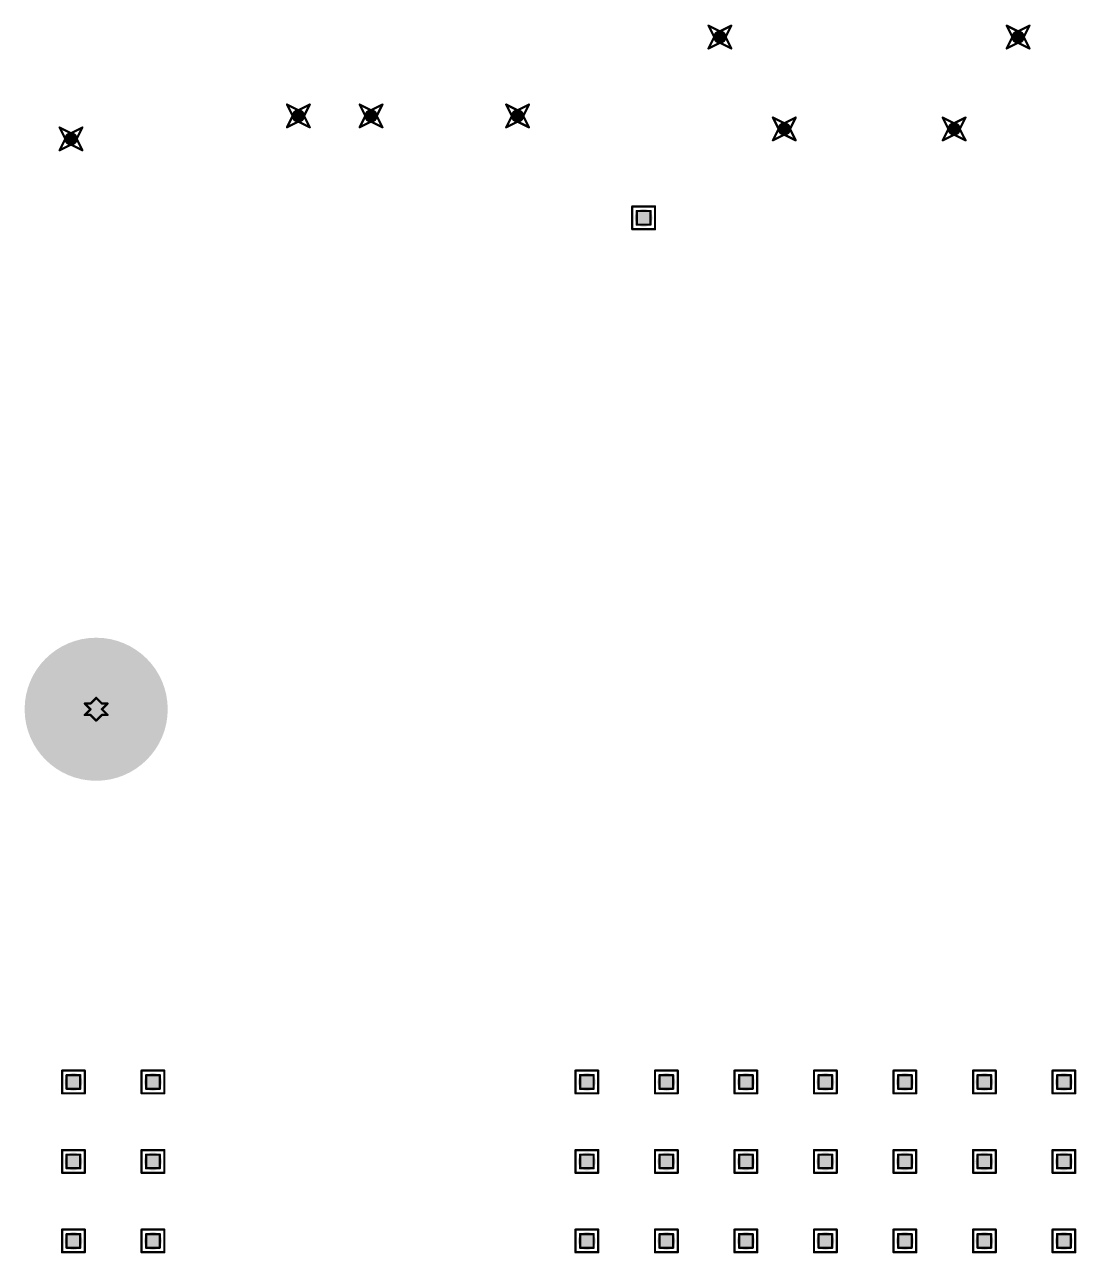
# Model space of a CAD drawing. Header units: millimetres. Extents: x -25 to 478, y -31 to 252.
# Drawn here: x 172.11 to 195.63, y 103.09 to 130.58 of the extents above; entities that cross this region are included whole.
import ezdxf

# ---------------------------------------------------------------- set-up
doc = ezdxf.new("R2010")
doc.units = ezdxf.units.MM
doc.layers.add('DrillDrawing', color=1, linetype='Continuous')
doc.layers.add('ViaHoleLayer', color=16, linetype='Continuous')

msp = doc.modelspace()

# ---------------------------------------------------------------- hatches: boundary and pattern name
at = {"layer": 'ViaHoleLayer'}
h = msp.add_hatch(color=16, dxfattribs=at)
edge = h.paths.add_edge_path()
edge.add_arc((187.659, 130.301), 0.15, 0, 360)
h = msp.add_hatch(color=16, dxfattribs=at)
edge = h.paths.add_edge_path()
edge.add_arc((194.326, 130.301), 0.15, 0, 360)
h = msp.add_hatch(color=16, dxfattribs=at)
edge = h.paths.add_edge_path()
edge.add_arc((178.232, 128.536), 0.15, 0, 360)
h = msp.add_hatch(color=16, dxfattribs=at)
edge = h.paths.add_edge_path()
edge.add_arc((179.857, 128.536), 0.15, 0, 360)
h = msp.add_hatch(color=16, dxfattribs=at)
edge = h.paths.add_edge_path()
edge.add_arc((183.134, 128.536), 0.15, 0, 360)
h = msp.add_hatch(color=16, dxfattribs=at)
edge = h.paths.add_edge_path()
edge.add_arc((189.099, 128.245), 0.15, 0, 360)
h = msp.add_hatch(color=16, dxfattribs=at)
edge = h.paths.add_edge_path()
edge.add_arc((192.896, 128.245), 0.15, 0, 360)
h = msp.add_hatch(color=16, dxfattribs=at)
edge = h.paths.add_edge_path()
edge.add_arc((173.148, 128.023), 0.15, 0, 360)
h = msp.add_hatch(color=16, dxfattribs=at)
edge = h.paths.add_edge_path()
edge.add_arc((185.953, 126.257), 0.2, 0, 360)
h = msp.add_hatch(color=16, dxfattribs=at)
edge = h.paths.add_edge_path()
edge.add_arc((173.711, 115.265), 1.6, 0, 360)
h = msp.add_hatch(color=16, dxfattribs=at)
edge = h.paths.add_edge_path()
edge.add_arc((173.203, 106.928), 0.2, 0, 360)
h = msp.add_hatch(color=16, dxfattribs=at)
edge = h.paths.add_edge_path()
edge.add_arc((174.981, 106.928), 0.2, 0, 360)
h = msp.add_hatch(color=16, dxfattribs=at)
edge = h.paths.add_edge_path()
edge.add_arc((184.683, 106.928), 0.2, 0, 360)
h = msp.add_hatch(color=16, dxfattribs=at)
edge = h.paths.add_edge_path()
edge.add_arc((186.461, 106.928), 0.2, 0, 360)
h = msp.add_hatch(color=16, dxfattribs=at)
edge = h.paths.add_edge_path()
edge.add_arc((188.239, 106.928), 0.2, 0, 360)
h = msp.add_hatch(color=16, dxfattribs=at)
edge = h.paths.add_edge_path()
edge.add_arc((190.017, 106.928), 0.2, 0, 360)
h = msp.add_hatch(color=16, dxfattribs=at)
edge = h.paths.add_edge_path()
edge.add_arc((191.795, 106.928), 0.2, 0, 360)
h = msp.add_hatch(color=16, dxfattribs=at)
edge = h.paths.add_edge_path()
edge.add_arc((193.573, 106.928), 0.2, 0, 360)
h = msp.add_hatch(color=16, dxfattribs=at)
edge = h.paths.add_edge_path()
edge.add_arc((195.351, 106.928), 0.2, 0, 360)
h = msp.add_hatch(color=16, dxfattribs=at)
edge = h.paths.add_edge_path()
edge.add_arc((173.203, 105.15), 0.2, 0, 360)
h = msp.add_hatch(color=16, dxfattribs=at)
edge = h.paths.add_edge_path()
edge.add_arc((174.981, 105.15), 0.2, 0, 360)
h = msp.add_hatch(color=16, dxfattribs=at)
edge = h.paths.add_edge_path()
edge.add_arc((184.683, 105.15), 0.2, 0, 360)
h = msp.add_hatch(color=16, dxfattribs=at)
edge = h.paths.add_edge_path()
edge.add_arc((186.461, 105.15), 0.2, 0, 360)
h = msp.add_hatch(color=16, dxfattribs=at)
edge = h.paths.add_edge_path()
edge.add_arc((188.239, 105.15), 0.2, 0, 360)
h = msp.add_hatch(color=16, dxfattribs=at)
edge = h.paths.add_edge_path()
edge.add_arc((190.017, 105.15), 0.2, 0, 360)
h = msp.add_hatch(color=16, dxfattribs=at)
edge = h.paths.add_edge_path()
edge.add_arc((191.795, 105.15), 0.2, 0, 360)
h = msp.add_hatch(color=16, dxfattribs=at)
edge = h.paths.add_edge_path()
edge.add_arc((193.573, 105.15), 0.2, 0, 360)
h = msp.add_hatch(color=16, dxfattribs=at)
edge = h.paths.add_edge_path()
edge.add_arc((195.351, 105.15), 0.2, 0, 360)
h = msp.add_hatch(color=16, dxfattribs=at)
edge = h.paths.add_edge_path()
edge.add_arc((173.203, 103.372), 0.2, 0, 360)
h = msp.add_hatch(color=16, dxfattribs=at)
edge = h.paths.add_edge_path()
edge.add_arc((174.981, 103.372), 0.2, 0, 360)
h = msp.add_hatch(color=16, dxfattribs=at)
edge = h.paths.add_edge_path()
edge.add_arc((184.683, 103.372), 0.2, 0, 360)
h = msp.add_hatch(color=16, dxfattribs=at)
edge = h.paths.add_edge_path()
edge.add_arc((186.461, 103.372), 0.2, 0, 360)
h = msp.add_hatch(color=16, dxfattribs=at)
edge = h.paths.add_edge_path()
edge.add_arc((188.239, 103.372), 0.2, 0, 360)
h = msp.add_hatch(color=16, dxfattribs=at)
edge = h.paths.add_edge_path()
edge.add_arc((190.017, 103.372), 0.2, 0, 360)
h = msp.add_hatch(color=16, dxfattribs=at)
edge = h.paths.add_edge_path()
edge.add_arc((191.795, 103.372), 0.2, 0, 360)
h = msp.add_hatch(color=16, dxfattribs=at)
edge = h.paths.add_edge_path()
edge.add_arc((193.573, 103.372), 0.2, 0, 360)
h = msp.add_hatch(color=16, dxfattribs=at)
edge = h.paths.add_edge_path()
edge.add_arc((195.351, 103.372), 0.2, 0, 360)

# ---------------------------------------------------------------- linework, layer by layer
at = {"layer": 'DrillDrawing', "const_width": 0.0508}
for points in [[(187.405, 130.555), (187.659, 130.428)], [(187.405, 130.555), (187.532, 130.301)], [(187.659, 130.428), (187.913, 130.555)], [(187.786, 130.301), (187.913, 130.555)], [(194.072, 130.555), (194.326, 130.428)], [(194.072, 130.555), (194.199, 130.301)], [(194.326, 130.428), (194.58, 130.555)], [(194.453, 130.301), (194.58, 130.555)], [(187.405, 130.047), (187.532, 130.301)], [(187.786, 130.301), (187.913, 130.047)], [(194.072, 130.047), (194.199, 130.301)], [(194.453, 130.301), (194.58, 130.047)], [(187.405, 130.047), (187.659, 130.174)], [(187.659, 130.174), (187.913, 130.047)], [(194.072, 130.047), (194.326, 130.174)], [(194.326, 130.174), (194.58, 130.047)], [(177.978, 128.79), (178.232, 128.663)], [(177.978, 128.79), (178.105, 128.536)], [(178.232, 128.663), (178.486, 128.79)], [(178.359, 128.536), (178.486, 128.79)], [(179.603, 128.79), (179.857, 128.663)], [(179.603, 128.79), (179.73, 128.536)], [(179.857, 128.663), (180.111, 128.79)], [(179.984, 128.536), (180.111, 128.79)], [(182.88, 128.79), (183.134, 128.663)], [(182.88, 128.79), (183.007, 128.536)], [(183.134, 128.663), (183.388, 128.79)], [(183.261, 128.536), (183.388, 128.79)], [(177.978, 128.282), (178.105, 128.536)], [(177.978, 128.282), (178.232, 128.409)], [(178.232, 128.409), (178.486, 128.282)], [(178.359, 128.536), (178.486, 128.282)], [(179.603, 128.282), (179.73, 128.536)], [(179.603, 128.282), (179.857, 128.409)], [(179.857, 128.409), (180.111, 128.282)], [(179.984, 128.536), (180.111, 128.282)], [(182.88, 128.282), (183.007, 128.536)], [(182.88, 128.282), (183.134, 128.409)], [(183.134, 128.409), (183.388, 128.282)], [(183.261, 128.536), (183.388, 128.282)], [(188.845, 128.499), (189.099, 128.372)], [(188.845, 128.499), (188.972, 128.245)], [(189.099, 128.372), (189.353, 128.499)], [(189.226, 128.245), (189.353, 128.499)], [(192.642, 128.499), (192.896, 128.372)], [(192.642, 128.499), (192.769, 128.245)], [(192.896, 128.372), (193.15, 128.499)], [(193.023, 128.245), (193.15, 128.499)], [(172.894, 128.277), (173.148, 128.15)], [(172.894, 128.277), (173.021, 128.023)], [(173.148, 128.15), (173.402, 128.277)], [(173.275, 128.023), (173.402, 128.277)], [(188.845, 127.991), (188.972, 128.245)], [(188.845, 127.991), (189.099, 128.118)], [(189.099, 128.118), (189.353, 127.991)], [(189.226, 128.245), (189.353, 127.991)], [(192.642, 127.991), (192.769, 128.245)], [(192.642, 127.991), (192.896, 128.118)], [(192.896, 128.118), (193.15, 127.991)], [(193.023, 128.245), (193.15, 127.991)], [(172.894, 127.769), (173.021, 128.023)], [(172.894, 127.769), (173.148, 127.896)], [(173.148, 127.896), (173.402, 127.769)], [(173.275, 128.023), (173.402, 127.769)], [(185.699, 126.511), (186.207, 126.511)], [(185.699, 126.003), (185.699, 126.511)], [(186.207, 126.003), (186.207, 126.511)], [(185.801, 126.41), (186.106, 126.41)], [(185.801, 126.105), (185.801, 126.41)], [(186.106, 126.105), (186.106, 126.41)], [(185.699, 126.003), (186.207, 126.003)], [(185.801, 126.105), (186.106, 126.105)], [(173.584, 115.392), (173.711, 115.519)], [(173.711, 115.519), (173.838, 115.392)], [(173.457, 115.392), (173.584, 115.265)], [(173.457, 115.392), (173.584, 115.392)], [(173.457, 115.138), (173.584, 115.265)], [(173.838, 115.392), (173.965, 115.392)], [(173.838, 115.265), (173.965, 115.392)], [(173.838, 115.265), (173.965, 115.138)], [(173.457, 115.138), (173.584, 115.138)], [(173.584, 115.138), (173.711, 115.011)], [(173.711, 115.011), (173.838, 115.138)], [(173.838, 115.138), (173.965, 115.138)], [(172.949, 107.182), (173.457, 107.182)], [(172.949, 106.674), (172.949, 107.182)], [(173.457, 106.674), (173.457, 107.182)], [(174.727, 107.182), (175.235, 107.182)], [(174.727, 106.674), (174.727, 107.182)], [(175.235, 106.674), (175.235, 107.182)], [(184.429, 107.182), (184.937, 107.182)], [(184.429, 106.674), (184.429, 107.182)], [(184.937, 106.674), (184.937, 107.182)], [(186.207, 107.182), (186.715, 107.182)], [(186.207, 106.674), (186.207, 107.182)], [(186.715, 106.674), (186.715, 107.182)], [(187.985, 107.182), (188.493, 107.182)], [(187.985, 106.674), (187.985, 107.182)], [(188.493, 106.674), (188.493, 107.182)], [(189.763, 107.182), (190.271, 107.182)], [(189.763, 106.674), (189.763, 107.182)], [(190.271, 106.674), (190.271, 107.182)], [(191.541, 107.182), (192.049, 107.182)], [(191.541, 106.674), (191.541, 107.182)], [(192.049, 106.674), (192.049, 107.182)], [(193.319, 107.182), (193.827, 107.182)], [(193.319, 106.674), (193.319, 107.182)], [(193.827, 106.674), (193.827, 107.182)], [(195.097, 107.182), (195.605, 107.182)], [(195.097, 106.674), (195.097, 107.182)], [(195.605, 106.674), (195.605, 107.182)], [(173.05, 107.08), (173.355, 107.08)], [(173.05, 106.776), (173.05, 107.08)], [(173.355, 106.776), (173.355, 107.08)], [(174.828, 107.08), (175.133, 107.08)], [(174.828, 106.776), (174.828, 107.08)], [(175.133, 106.776), (175.133, 107.08)], [(184.531, 107.08), (184.836, 107.08)], [(184.531, 106.776), (184.531, 107.08)], [(184.836, 106.776), (184.836, 107.08)], [(186.309, 107.08), (186.614, 107.08)], [(186.309, 106.776), (186.309, 107.08)], [(186.614, 106.776), (186.614, 107.08)], [(188.087, 107.08), (188.392, 107.08)], [(188.087, 106.776), (188.087, 107.08)], [(188.392, 106.776), (188.392, 107.08)], [(189.865, 107.08), (190.17, 107.08)], [(189.865, 106.776), (189.865, 107.08)], [(190.17, 106.776), (190.17, 107.08)], [(191.643, 107.08), (191.948, 107.08)], [(191.643, 106.776), (191.643, 107.08)], [(191.948, 106.776), (191.948, 107.08)], [(193.421, 107.08), (193.726, 107.08)], [(193.421, 106.776), (193.421, 107.08)], [(193.726, 106.776), (193.726, 107.08)], [(195.199, 107.08), (195.504, 107.08)], [(195.199, 106.776), (195.199, 107.08)], [(195.504, 106.776), (195.504, 107.08)], [(172.949, 106.674), (173.457, 106.674)], [(173.05, 106.776), (173.355, 106.776)], [(174.727, 106.674), (175.235, 106.674)], [(174.828, 106.776), (175.133, 106.776)], [(184.429, 106.674), (184.937, 106.674)], [(184.531, 106.776), (184.836, 106.776)], [(186.207, 106.674), (186.715, 106.674)], [(186.309, 106.776), (186.614, 106.776)], [(187.985, 106.674), (188.493, 106.674)], [(188.087, 106.776), (188.392, 106.776)], [(189.763, 106.674), (190.271, 106.674)], [(189.865, 106.776), (190.17, 106.776)], [(191.541, 106.674), (192.049, 106.674)], [(191.643, 106.776), (191.948, 106.776)], [(193.319, 106.674), (193.827, 106.674)], [(193.421, 106.776), (193.726, 106.776)], [(195.097, 106.674), (195.605, 106.674)], [(195.199, 106.776), (195.504, 106.776)], [(172.949, 105.404), (173.457, 105.404)], [(172.949, 104.896), (172.949, 105.404)], [(173.05, 105.302), (173.355, 105.302)], [(173.05, 104.998), (173.05, 105.302)], [(173.355, 104.998), (173.355, 105.302)], [(173.457, 104.896), (173.457, 105.404)], [(174.727, 105.404), (175.235, 105.404)], [(174.727, 104.896), (174.727, 105.404)], [(174.828, 105.302), (175.133, 105.302)], [(174.828, 104.998), (174.828, 105.302)], [(175.133, 104.998), (175.133, 105.302)], [(175.235, 104.896), (175.235, 105.404)], [(184.429, 105.404), (184.937, 105.404)], [(184.429, 104.896), (184.429, 105.404)], [(184.531, 105.302), (184.836, 105.302)], [(184.531, 104.998), (184.531, 105.302)], [(184.836, 104.998), (184.836, 105.302)], [(184.937, 104.896), (184.937, 105.404)], [(186.207, 105.404), (186.715, 105.404)], [(186.207, 104.896), (186.207, 105.404)], [(186.309, 105.302), (186.614, 105.302)], [(186.309, 104.998), (186.309, 105.302)], [(186.614, 104.998), (186.614, 105.302)], [(186.715, 104.896), (186.715, 105.404)], [(187.985, 105.404), (188.493, 105.404)], [(187.985, 104.896), (187.985, 105.404)], [(188.087, 105.302), (188.392, 105.302)], [(188.087, 104.998), (188.087, 105.302)], [(188.392, 104.998), (188.392, 105.302)], [(188.493, 104.896), (188.493, 105.404)], [(189.763, 105.404), (190.271, 105.404)], [(189.763, 104.896), (189.763, 105.404)], [(189.865, 105.302), (190.17, 105.302)], [(189.865, 104.998), (189.865, 105.302)], [(190.17, 104.998), (190.17, 105.302)], [(190.271, 104.896), (190.271, 105.404)], [(191.541, 105.404), (192.049, 105.404)], [(191.541, 104.896), (191.541, 105.404)], [(191.643, 105.302), (191.948, 105.302)], [(191.643, 104.998), (191.643, 105.302)], [(191.948, 104.998), (191.948, 105.302)], [(192.049, 104.896), (192.049, 105.404)], [(193.319, 105.404), (193.827, 105.404)], [(193.319, 104.896), (193.319, 105.404)], [(193.421, 105.302), (193.726, 105.302)], [(193.421, 104.998), (193.421, 105.302)], [(193.726, 104.998), (193.726, 105.302)], [(193.827, 104.896), (193.827, 105.404)], [(195.097, 105.404), (195.605, 105.404)], [(195.097, 104.896), (195.097, 105.404)], [(195.199, 105.302), (195.504, 105.302)], [(195.199, 104.998), (195.199, 105.302)], [(195.504, 104.998), (195.504, 105.302)], [(195.605, 104.896), (195.605, 105.404)], [(173.05, 104.998), (173.355, 104.998)], [(174.828, 104.998), (175.133, 104.998)], [(184.531, 104.998), (184.836, 104.998)], [(186.309, 104.998), (186.614, 104.998)], [(188.087, 104.998), (188.392, 104.998)], [(189.865, 104.998), (190.17, 104.998)], [(191.643, 104.998), (191.948, 104.998)], [(193.421, 104.998), (193.726, 104.998)], [(195.199, 104.998), (195.504, 104.998)], [(172.949, 104.896), (173.457, 104.896)], [(174.727, 104.896), (175.235, 104.896)], [(184.429, 104.896), (184.937, 104.896)], [(186.207, 104.896), (186.715, 104.896)], [(187.985, 104.896), (188.493, 104.896)], [(189.763, 104.896), (190.271, 104.896)], [(191.541, 104.896), (192.049, 104.896)], [(193.319, 104.896), (193.827, 104.896)], [(195.097, 104.896), (195.605, 104.896)], [(172.949, 103.626), (173.457, 103.626)], [(172.949, 103.118), (172.949, 103.626)], [(173.457, 103.118), (173.457, 103.626)], [(174.727, 103.626), (175.235, 103.626)], [(174.727, 103.118), (174.727, 103.626)], [(175.235, 103.118), (175.235, 103.626)], [(184.429, 103.626), (184.937, 103.626)], [(184.429, 103.118), (184.429, 103.626)], [(184.937, 103.118), (184.937, 103.626)], [(186.207, 103.626), (186.715, 103.626)], [(186.207, 103.118), (186.207, 103.626)], [(186.715, 103.118), (186.715, 103.626)], [(187.985, 103.626), (188.493, 103.626)], [(187.985, 103.118), (187.985, 103.626)], [(188.493, 103.118), (188.493, 103.626)], [(189.763, 103.626), (190.271, 103.626)], [(189.763, 103.118), (189.763, 103.626)], [(190.271, 103.118), (190.271, 103.626)], [(191.541, 103.626), (192.049, 103.626)], [(191.541, 103.118), (191.541, 103.626)], [(192.049, 103.118), (192.049, 103.626)], [(193.319, 103.626), (193.827, 103.626)], [(193.319, 103.118), (193.319, 103.626)], [(193.827, 103.118), (193.827, 103.626)], [(195.097, 103.626), (195.605, 103.626)], [(195.097, 103.118), (195.097, 103.626)], [(195.605, 103.118), (195.605, 103.626)], [(173.05, 103.524), (173.355, 103.524)], [(173.05, 103.22), (173.05, 103.524)], [(173.355, 103.22), (173.355, 103.524)], [(174.828, 103.524), (175.133, 103.524)], [(174.828, 103.22), (174.828, 103.524)], [(175.133, 103.22), (175.133, 103.524)], [(184.531, 103.524), (184.836, 103.524)], [(184.531, 103.22), (184.531, 103.524)], [(184.836, 103.22), (184.836, 103.524)], [(186.309, 103.524), (186.614, 103.524)], [(186.309, 103.22), (186.309, 103.524)], [(186.614, 103.22), (186.614, 103.524)], [(188.087, 103.524), (188.392, 103.524)], [(188.087, 103.22), (188.087, 103.524)], [(188.392, 103.22), (188.392, 103.524)], [(189.865, 103.524), (190.17, 103.524)], [(189.865, 103.22), (189.865, 103.524)], [(190.17, 103.22), (190.17, 103.524)], [(191.643, 103.524), (191.948, 103.524)], [(191.643, 103.22), (191.643, 103.524)], [(191.948, 103.22), (191.948, 103.524)], [(193.421, 103.524), (193.726, 103.524)], [(193.421, 103.22), (193.421, 103.524)], [(193.726, 103.22), (193.726, 103.524)], [(195.199, 103.524), (195.504, 103.524)], [(195.199, 103.22), (195.199, 103.524)], [(195.504, 103.22), (195.504, 103.524)], [(172.949, 103.118), (173.457, 103.118)], [(173.05, 103.22), (173.355, 103.22)], [(174.727, 103.118), (175.235, 103.118)], [(174.828, 103.22), (175.133, 103.22)], [(184.429, 103.118), (184.937, 103.118)], [(184.531, 103.22), (184.836, 103.22)], [(186.207, 103.118), (186.715, 103.118)], [(186.309, 103.22), (186.614, 103.22)], [(187.985, 103.118), (188.493, 103.118)], [(188.087, 103.22), (188.392, 103.22)], [(189.763, 103.118), (190.271, 103.118)], [(189.865, 103.22), (190.17, 103.22)], [(191.541, 103.118), (192.049, 103.118)], [(191.643, 103.22), (191.948, 103.22)], [(193.319, 103.118), (193.827, 103.118)], [(193.421, 103.22), (193.726, 103.22)], [(195.097, 103.118), (195.605, 103.118)], [(195.199, 103.22), (195.504, 103.22)]]:
    msp.add_lwpolyline(points, dxfattribs=at)
at = {"layer": 'DrillDrawing', "const_width": 0.0254}
for points in [[(187.392, 130.555, 1), (187.418, 130.555, 1)], [(187.392, 130.555, 1), (187.418, 130.555, 1)], [(187.9, 130.555, 1), (187.926, 130.555, 1)], [(187.9, 130.555, 1), (187.926, 130.555, 1)], [(194.059, 130.555, 1), (194.085, 130.555, 1)], [(194.059, 130.555, 1), (194.085, 130.555, 1)], [(194.567, 130.555, 1), (194.593, 130.555, 1)], [(194.567, 130.555, 1), (194.593, 130.555, 1)], [(187.519, 130.301, 1), (187.545, 130.301, 1)], [(187.519, 130.301, 1), (187.545, 130.301, 1)], [(187.646, 130.428, 1), (187.672, 130.428, 1)], [(187.646, 130.428, 1), (187.672, 130.428, 1)], [(187.773, 130.301, 1), (187.799, 130.301, 1)], [(187.773, 130.301, 1), (187.799, 130.301, 1)], [(194.186, 130.301, 1), (194.212, 130.301, 1)], [(194.186, 130.301, 1), (194.212, 130.301, 1)], [(194.313, 130.428, 1), (194.339, 130.428, 1)], [(194.313, 130.428, 1), (194.339, 130.428, 1)], [(194.44, 130.301, 1), (194.466, 130.301, 1)], [(194.44, 130.301, 1), (194.466, 130.301, 1)], [(187.392, 130.047, 1), (187.418, 130.047, 1)], [(187.392, 130.047, 1), (187.418, 130.047, 1)], [(187.646, 130.174, 1), (187.672, 130.174, 1)], [(187.646, 130.174, 1), (187.672, 130.174, 1)], [(187.9, 130.047, 1), (187.926, 130.047, 1)], [(187.9, 130.047, 1), (187.926, 130.047, 1)], [(194.059, 130.047, 1), (194.085, 130.047, 1)], [(194.059, 130.047, 1), (194.085, 130.047, 1)], [(194.313, 130.174, 1), (194.339, 130.174, 1)], [(194.313, 130.174, 1), (194.339, 130.174, 1)], [(194.567, 130.047, 1), (194.593, 130.047, 1)], [(194.567, 130.047, 1), (194.593, 130.047, 1)], [(177.965, 128.79, 1), (177.99, 128.79, 1)], [(177.965, 128.79, 1), (177.99, 128.79, 1)], [(178.219, 128.663, 1), (178.244, 128.663, 1)], [(178.219, 128.663, 1), (178.244, 128.663, 1)], [(178.473, 128.79, 1), (178.499, 128.79, 1)], [(178.473, 128.79, 1), (178.499, 128.79, 1)], [(179.591, 128.79, 1), (179.616, 128.79, 1)], [(179.591, 128.79, 1), (179.616, 128.79, 1)], [(179.845, 128.663, 1), (179.87, 128.663, 1)], [(179.845, 128.663, 1), (179.87, 128.663, 1)], [(180.099, 128.79, 1), (180.124, 128.79, 1)], [(180.099, 128.79, 1), (180.124, 128.79, 1)], [(182.867, 128.79, 1), (182.893, 128.79, 1)], [(182.867, 128.79, 1), (182.893, 128.79, 1)], [(183.121, 128.663, 1), (183.147, 128.663, 1)], [(183.121, 128.663, 1), (183.147, 128.663, 1)], [(183.375, 128.79, 1), (183.401, 128.79, 1)], [(183.375, 128.79, 1), (183.401, 128.79, 1)], [(178.092, 128.536, 1), (178.118, 128.536, 1)], [(178.092, 128.536, 1), (178.118, 128.536, 1)], [(178.219, 128.409, 1), (178.244, 128.409, 1)], [(178.219, 128.409, 1), (178.244, 128.409, 1)], [(178.346, 128.536, 1), (178.371, 128.536, 1)], [(178.346, 128.536, 1), (178.371, 128.536, 1)], [(179.718, 128.536, 1), (179.743, 128.536, 1)], [(179.718, 128.536, 1), (179.743, 128.536, 1)], [(179.845, 128.409, 1), (179.87, 128.409, 1)], [(179.845, 128.409, 1), (179.87, 128.409, 1)], [(179.972, 128.536, 1), (179.997, 128.536, 1)], [(179.972, 128.536, 1), (179.997, 128.536, 1)], [(182.994, 128.536, 1), (183.02, 128.536, 1)], [(182.994, 128.536, 1), (183.02, 128.536, 1)], [(183.121, 128.409, 1), (183.147, 128.409, 1)], [(183.121, 128.409, 1), (183.147, 128.409, 1)], [(183.248, 128.536, 1), (183.274, 128.536, 1)], [(183.248, 128.536, 1), (183.274, 128.536, 1)], [(188.832, 128.499, 1), (188.858, 128.499, 1)], [(188.832, 128.499, 1), (188.858, 128.499, 1)], [(189.086, 128.372, 1), (189.112, 128.372, 1)], [(189.086, 128.372, 1), (189.112, 128.372, 1)], [(189.34, 128.499, 1), (189.366, 128.499, 1)], [(189.34, 128.499, 1), (189.366, 128.499, 1)], [(192.63, 128.499, 1), (192.655, 128.499, 1)], [(192.63, 128.499, 1), (192.655, 128.499, 1)], [(192.884, 128.372, 1), (192.909, 128.372, 1)], [(192.884, 128.372, 1), (192.909, 128.372, 1)], [(193.138, 128.499, 1), (193.163, 128.499, 1)], [(193.138, 128.499, 1), (193.163, 128.499, 1)], [(172.881, 128.277, 1), (172.906, 128.277, 1)], [(172.881, 128.277, 1), (172.906, 128.277, 1)], [(173.135, 128.15, 1), (173.16, 128.15, 1)], [(173.135, 128.15, 1), (173.16, 128.15, 1)], [(173.389, 128.277, 1), (173.414, 128.277, 1)], [(173.389, 128.277, 1), (173.414, 128.277, 1)], [(177.965, 128.282, 1), (177.99, 128.282, 1)], [(177.965, 128.282, 1), (177.99, 128.282, 1)], [(178.473, 128.282, 1), (178.499, 128.282, 1)], [(178.473, 128.282, 1), (178.499, 128.282, 1)], [(179.591, 128.282, 1), (179.616, 128.282, 1)], [(179.591, 128.282, 1), (179.616, 128.282, 1)], [(180.099, 128.282, 1), (180.124, 128.282, 1)], [(180.099, 128.282, 1), (180.124, 128.282, 1)], [(182.867, 128.282, 1), (182.893, 128.282, 1)], [(182.867, 128.282, 1), (182.893, 128.282, 1)], [(183.375, 128.282, 1), (183.401, 128.282, 1)], [(183.375, 128.282, 1), (183.401, 128.282, 1)], [(188.959, 128.245, 1), (188.985, 128.245, 1)], [(188.959, 128.245, 1), (188.985, 128.245, 1)], [(189.086, 128.118, 1), (189.112, 128.118, 1)], [(189.086, 128.118, 1), (189.112, 128.118, 1)], [(189.213, 128.245, 1), (189.239, 128.245, 1)], [(189.213, 128.245, 1), (189.239, 128.245, 1)], [(192.757, 128.245, 1), (192.782, 128.245, 1)], [(192.757, 128.245, 1), (192.782, 128.245, 1)], [(192.884, 128.118, 1), (192.909, 128.118, 1)], [(192.884, 128.118, 1), (192.909, 128.118, 1)], [(193.011, 128.245, 1), (193.036, 128.245, 1)], [(193.011, 128.245, 1), (193.036, 128.245, 1)], [(173.008, 128.023, 1), (173.033, 128.023, 1)], [(173.008, 128.023, 1), (173.033, 128.023, 1)], [(173.135, 127.896, 1), (173.16, 127.896, 1)], [(173.135, 127.896, 1), (173.16, 127.896, 1)], [(173.262, 128.023, 1), (173.287, 128.023, 1)], [(173.262, 128.023, 1), (173.287, 128.023, 1)], [(188.832, 127.991, 1), (188.858, 127.991, 1)], [(188.832, 127.991, 1), (188.858, 127.991, 1)], [(189.34, 127.991, 1), (189.366, 127.991, 1)], [(189.34, 127.991, 1), (189.366, 127.991, 1)], [(192.63, 127.991, 1), (192.655, 127.991, 1)], [(192.63, 127.991, 1), (192.655, 127.991, 1)], [(193.138, 127.991, 1), (193.163, 127.991, 1)], [(193.138, 127.991, 1), (193.163, 127.991, 1)], [(172.881, 127.769, 1), (172.906, 127.769, 1)], [(172.881, 127.769, 1), (172.906, 127.769, 1)], [(173.389, 127.769, 1), (173.414, 127.769, 1)], [(173.389, 127.769, 1), (173.414, 127.769, 1)], [(185.687, 126.511, 1), (185.712, 126.511, 1)], [(185.687, 126.511, 1), (185.712, 126.511, 1)], [(186.195, 126.511, 1), (186.22, 126.511, 1)], [(186.195, 126.511, 1), (186.22, 126.511, 1)], [(185.788, 126.41, 1), (185.814, 126.41, 1)], [(185.788, 126.41, 1), (185.814, 126.41, 1)], [(186.093, 126.41, 1), (186.119, 126.41, 1)], [(186.093, 126.41, 1), (186.119, 126.41, 1)], [(185.687, 126.003, 1), (185.712, 126.003, 1)], [(185.687, 126.003, 1), (185.712, 126.003, 1)], [(185.788, 126.105, 1), (185.814, 126.105, 1)], [(185.788, 126.105, 1), (185.814, 126.105, 1)], [(186.093, 126.105, 1), (186.119, 126.105, 1)], [(186.093, 126.105, 1), (186.119, 126.105, 1)], [(186.195, 126.003, 1), (186.22, 126.003, 1)], [(186.195, 126.003, 1), (186.22, 126.003, 1)], [(173.698, 115.519, 1), (173.723, 115.519, 1)], [(173.698, 115.519, 1), (173.723, 115.519, 1)], [(173.444, 115.392, 1), (173.469, 115.392, 1)], [(173.444, 115.392, 1), (173.469, 115.392, 1)], [(173.571, 115.392, 1), (173.596, 115.392, 1)], [(173.571, 115.392, 1), (173.596, 115.392, 1)], [(173.571, 115.265, 1), (173.596, 115.265, 1)], [(173.571, 115.265, 1), (173.596, 115.265, 1)], [(173.825, 115.392, 1), (173.85, 115.392, 1)], [(173.825, 115.392, 1), (173.85, 115.392, 1)], [(173.825, 115.265, 1), (173.85, 115.265, 1)], [(173.825, 115.265, 1), (173.85, 115.265, 1)], [(173.952, 115.392, 1), (173.977, 115.392, 1)], [(173.952, 115.392, 1), (173.977, 115.392, 1)], [(173.444, 115.138, 1), (173.469, 115.138, 1)], [(173.444, 115.138, 1), (173.469, 115.138, 1)], [(173.571, 115.138, 1), (173.596, 115.138, 1)], [(173.571, 115.138, 1), (173.596, 115.138, 1)], [(173.698, 115.011, 1), (173.723, 115.011, 1)], [(173.698, 115.011, 1), (173.723, 115.011, 1)], [(173.825, 115.138, 1), (173.85, 115.138, 1)], [(173.825, 115.138, 1), (173.85, 115.138, 1)], [(173.952, 115.138, 1), (173.977, 115.138, 1)], [(173.952, 115.138, 1), (173.977, 115.138, 1)], [(172.936, 107.182, 1), (172.961, 107.182, 1)], [(172.936, 107.182, 1), (172.961, 107.182, 1)], [(173.444, 107.182, 1), (173.469, 107.182, 1)], [(173.444, 107.182, 1), (173.469, 107.182, 1)], [(174.714, 107.182, 1), (174.739, 107.182, 1)], [(174.714, 107.182, 1), (174.739, 107.182, 1)], [(175.222, 107.182, 1), (175.247, 107.182, 1)], [(175.222, 107.182, 1), (175.247, 107.182, 1)], [(184.417, 107.182, 1), (184.442, 107.182, 1)], [(184.417, 107.182, 1), (184.442, 107.182, 1)], [(184.925, 107.182, 1), (184.95, 107.182, 1)], [(184.925, 107.182, 1), (184.95, 107.182, 1)], [(186.195, 107.182, 1), (186.22, 107.182, 1)], [(186.195, 107.182, 1), (186.22, 107.182, 1)], [(186.703, 107.182, 1), (186.728, 107.182, 1)], [(186.703, 107.182, 1), (186.728, 107.182, 1)], [(187.973, 107.182, 1), (187.998, 107.182, 1)], [(187.973, 107.182, 1), (187.998, 107.182, 1)], [(188.481, 107.182, 1), (188.506, 107.182, 1)], [(188.481, 107.182, 1), (188.506, 107.182, 1)], [(189.751, 107.182, 1), (189.776, 107.182, 1)], [(189.751, 107.182, 1), (189.776, 107.182, 1)], [(190.259, 107.182, 1), (190.284, 107.182, 1)], [(190.259, 107.182, 1), (190.284, 107.182, 1)], [(191.529, 107.182, 1), (191.554, 107.182, 1)], [(191.529, 107.182, 1), (191.554, 107.182, 1)], [(192.037, 107.182, 1), (192.062, 107.182, 1)], [(192.037, 107.182, 1), (192.062, 107.182, 1)], [(193.307, 107.182, 1), (193.332, 107.182, 1)], [(193.307, 107.182, 1), (193.332, 107.182, 1)], [(193.815, 107.182, 1), (193.84, 107.182, 1)], [(193.815, 107.182, 1), (193.84, 107.182, 1)], [(195.085, 107.182, 1), (195.11, 107.182, 1)], [(195.085, 107.182, 1), (195.11, 107.182, 1)], [(195.593, 107.182, 1), (195.618, 107.182, 1)], [(195.593, 107.182, 1), (195.618, 107.182, 1)], [(173.037, 107.08, 1), (173.063, 107.08, 1)], [(173.037, 107.08, 1), (173.063, 107.08, 1)], [(173.342, 107.08, 1), (173.368, 107.08, 1)], [(173.342, 107.08, 1), (173.368, 107.08, 1)], [(174.815, 107.08, 1), (174.841, 107.08, 1)], [(174.815, 107.08, 1), (174.841, 107.08, 1)], [(175.12, 107.08, 1), (175.146, 107.08, 1)], [(175.12, 107.08, 1), (175.146, 107.08, 1)], [(184.518, 107.08, 1), (184.544, 107.08, 1)], [(184.518, 107.08, 1), (184.544, 107.08, 1)], [(184.823, 107.08, 1), (184.849, 107.08, 1)], [(184.823, 107.08, 1), (184.849, 107.08, 1)], [(186.296, 107.08, 1), (186.322, 107.08, 1)], [(186.296, 107.08, 1), (186.322, 107.08, 1)], [(186.601, 107.08, 1), (186.626, 107.08, 1)], [(186.601, 107.08, 1), (186.626, 107.08, 1)], [(188.074, 107.08, 1), (188.1, 107.08, 1)], [(188.074, 107.08, 1), (188.1, 107.08, 1)], [(188.379, 107.08, 1), (188.405, 107.08, 1)], [(188.379, 107.08, 1), (188.405, 107.08, 1)], [(189.852, 107.08, 1), (189.878, 107.08, 1)], [(189.852, 107.08, 1), (189.878, 107.08, 1)], [(190.157, 107.08, 1), (190.183, 107.08, 1)], [(190.157, 107.08, 1), (190.183, 107.08, 1)], [(191.63, 107.08, 1), (191.656, 107.08, 1)], [(191.63, 107.08, 1), (191.656, 107.08, 1)], [(191.935, 107.08, 1), (191.96, 107.08, 1)], [(191.935, 107.08, 1), (191.96, 107.08, 1)], [(193.408, 107.08, 1), (193.434, 107.08, 1)], [(193.408, 107.08, 1), (193.434, 107.08, 1)], [(193.713, 107.08, 1), (193.738, 107.08, 1)], [(193.713, 107.08, 1), (193.738, 107.08, 1)], [(195.186, 107.08, 1), (195.212, 107.08, 1)], [(195.186, 107.08, 1), (195.212, 107.08, 1)], [(195.491, 107.08, 1), (195.517, 107.08, 1)], [(195.491, 107.08, 1), (195.517, 107.08, 1)], [(172.936, 106.674, 1), (172.961, 106.674, 1)], [(172.936, 106.674, 1), (172.961, 106.674, 1)], [(173.037, 106.776, 1), (173.063, 106.776, 1)], [(173.037, 106.776, 1), (173.063, 106.776, 1)], [(173.342, 106.776, 1), (173.368, 106.776, 1)], [(173.342, 106.776, 1), (173.368, 106.776, 1)], [(173.444, 106.674, 1), (173.469, 106.674, 1)], [(173.444, 106.674, 1), (173.469, 106.674, 1)], [(174.714, 106.674, 1), (174.739, 106.674, 1)], [(174.714, 106.674, 1), (174.739, 106.674, 1)], [(174.815, 106.776, 1), (174.841, 106.776, 1)], [(174.815, 106.776, 1), (174.841, 106.776, 1)], [(175.12, 106.776, 1), (175.146, 106.776, 1)], [(175.12, 106.776, 1), (175.146, 106.776, 1)], [(175.222, 106.674, 1), (175.247, 106.674, 1)], [(175.222, 106.674, 1), (175.247, 106.674, 1)], [(184.417, 106.674, 1), (184.442, 106.674, 1)], [(184.417, 106.674, 1), (184.442, 106.674, 1)], [(184.518, 106.776, 1), (184.544, 106.776, 1)], [(184.518, 106.776, 1), (184.544, 106.776, 1)], [(184.823, 106.776, 1), (184.849, 106.776, 1)], [(184.823, 106.776, 1), (184.849, 106.776, 1)], [(184.925, 106.674, 1), (184.95, 106.674, 1)], [(184.925, 106.674, 1), (184.95, 106.674, 1)], [(186.195, 106.674, 1), (186.22, 106.674, 1)], [(186.195, 106.674, 1), (186.22, 106.674, 1)], [(186.296, 106.776, 1), (186.322, 106.776, 1)], [(186.296, 106.776, 1), (186.322, 106.776, 1)], [(186.601, 106.776, 1), (186.626, 106.776, 1)], [(186.601, 106.776, 1), (186.626, 106.776, 1)], [(186.703, 106.674, 1), (186.728, 106.674, 1)], [(186.703, 106.674, 1), (186.728, 106.674, 1)], [(187.973, 106.674, 1), (187.998, 106.674, 1)], [(187.973, 106.674, 1), (187.998, 106.674, 1)], [(188.074, 106.776, 1), (188.1, 106.776, 1)], [(188.074, 106.776, 1), (188.1, 106.776, 1)], [(188.379, 106.776, 1), (188.405, 106.776, 1)], [(188.379, 106.776, 1), (188.405, 106.776, 1)], [(188.481, 106.674, 1), (188.506, 106.674, 1)], [(188.481, 106.674, 1), (188.506, 106.674, 1)], [(189.751, 106.674, 1), (189.776, 106.674, 1)], [(189.751, 106.674, 1), (189.776, 106.674, 1)], [(189.852, 106.776, 1), (189.878, 106.776, 1)], [(189.852, 106.776, 1), (189.878, 106.776, 1)], [(190.157, 106.776, 1), (190.183, 106.776, 1)], [(190.157, 106.776, 1), (190.183, 106.776, 1)], [(190.259, 106.674, 1), (190.284, 106.674, 1)], [(190.259, 106.674, 1), (190.284, 106.674, 1)], [(191.529, 106.674, 1), (191.554, 106.674, 1)], [(191.529, 106.674, 1), (191.554, 106.674, 1)], [(191.63, 106.776, 1), (191.656, 106.776, 1)], [(191.63, 106.776, 1), (191.656, 106.776, 1)], [(191.935, 106.776, 1), (191.96, 106.776, 1)], [(191.935, 106.776, 1), (191.96, 106.776, 1)], [(192.037, 106.674, 1), (192.062, 106.674, 1)], [(192.037, 106.674, 1), (192.062, 106.674, 1)], [(193.307, 106.674, 1), (193.332, 106.674, 1)], [(193.307, 106.674, 1), (193.332, 106.674, 1)], [(193.408, 106.776, 1), (193.434, 106.776, 1)], [(193.408, 106.776, 1), (193.434, 106.776, 1)], [(193.713, 106.776, 1), (193.738, 106.776, 1)], [(193.713, 106.776, 1), (193.738, 106.776, 1)], [(193.815, 106.674, 1), (193.84, 106.674, 1)], [(193.815, 106.674, 1), (193.84, 106.674, 1)], [(195.085, 106.674, 1), (195.11, 106.674, 1)], [(195.085, 106.674, 1), (195.11, 106.674, 1)], [(195.186, 106.776, 1), (195.212, 106.776, 1)], [(195.186, 106.776, 1), (195.212, 106.776, 1)], [(195.491, 106.776, 1), (195.517, 106.776, 1)], [(195.491, 106.776, 1), (195.517, 106.776, 1)], [(195.593, 106.674, 1), (195.618, 106.674, 1)], [(195.593, 106.674, 1), (195.618, 106.674, 1)], [(172.936, 105.404, 1), (172.961, 105.404, 1)], [(172.936, 105.404, 1), (172.961, 105.404, 1)], [(173.037, 105.302, 1), (173.063, 105.302, 1)], [(173.037, 105.302, 1), (173.063, 105.302, 1)], [(173.342, 105.302, 1), (173.368, 105.302, 1)], [(173.342, 105.302, 1), (173.368, 105.302, 1)], [(173.444, 105.404, 1), (173.469, 105.404, 1)], [(173.444, 105.404, 1), (173.469, 105.404, 1)], [(174.714, 105.404, 1), (174.739, 105.404, 1)], [(174.714, 105.404, 1), (174.739, 105.404, 1)], [(174.815, 105.302, 1), (174.841, 105.302, 1)], [(174.815, 105.302, 1), (174.841, 105.302, 1)], [(175.12, 105.302, 1), (175.146, 105.302, 1)], [(175.12, 105.302, 1), (175.146, 105.302, 1)], [(175.222, 105.404, 1), (175.247, 105.404, 1)], [(175.222, 105.404, 1), (175.247, 105.404, 1)], [(184.417, 105.404, 1), (184.442, 105.404, 1)], [(184.417, 105.404, 1), (184.442, 105.404, 1)], [(184.518, 105.302, 1), (184.544, 105.302, 1)], [(184.518, 105.302, 1), (184.544, 105.302, 1)], [(184.823, 105.302, 1), (184.849, 105.302, 1)], [(184.823, 105.302, 1), (184.849, 105.302, 1)], [(184.925, 105.404, 1), (184.95, 105.404, 1)], [(184.925, 105.404, 1), (184.95, 105.404, 1)], [(186.195, 105.404, 1), (186.22, 105.404, 1)], [(186.195, 105.404, 1), (186.22, 105.404, 1)], [(186.296, 105.302, 1), (186.322, 105.302, 1)], [(186.296, 105.302, 1), (186.322, 105.302, 1)], [(186.601, 105.302, 1), (186.626, 105.302, 1)], [(186.601, 105.302, 1), (186.626, 105.302, 1)], [(186.703, 105.404, 1), (186.728, 105.404, 1)], [(186.703, 105.404, 1), (186.728, 105.404, 1)], [(187.973, 105.404, 1), (187.998, 105.404, 1)], [(187.973, 105.404, 1), (187.998, 105.404, 1)], [(188.074, 105.302, 1), (188.1, 105.302, 1)], [(188.074, 105.302, 1), (188.1, 105.302, 1)], [(188.379, 105.302, 1), (188.405, 105.302, 1)], [(188.379, 105.302, 1), (188.405, 105.302, 1)], [(188.481, 105.404, 1), (188.506, 105.404, 1)], [(188.481, 105.404, 1), (188.506, 105.404, 1)], [(189.751, 105.404, 1), (189.776, 105.404, 1)], [(189.751, 105.404, 1), (189.776, 105.404, 1)], [(189.852, 105.302, 1), (189.878, 105.302, 1)], [(189.852, 105.302, 1), (189.878, 105.302, 1)], [(190.157, 105.302, 1), (190.183, 105.302, 1)], [(190.157, 105.302, 1), (190.183, 105.302, 1)], [(190.259, 105.404, 1), (190.284, 105.404, 1)], [(190.259, 105.404, 1), (190.284, 105.404, 1)], [(191.529, 105.404, 1), (191.554, 105.404, 1)], [(191.529, 105.404, 1), (191.554, 105.404, 1)], [(191.63, 105.302, 1), (191.656, 105.302, 1)], [(191.63, 105.302, 1), (191.656, 105.302, 1)], [(191.935, 105.302, 1), (191.96, 105.302, 1)], [(191.935, 105.302, 1), (191.96, 105.302, 1)], [(192.037, 105.404, 1), (192.062, 105.404, 1)], [(192.037, 105.404, 1), (192.062, 105.404, 1)], [(193.307, 105.404, 1), (193.332, 105.404, 1)], [(193.307, 105.404, 1), (193.332, 105.404, 1)], [(193.408, 105.302, 1), (193.434, 105.302, 1)], [(193.408, 105.302, 1), (193.434, 105.302, 1)], [(193.713, 105.302, 1), (193.738, 105.302, 1)], [(193.713, 105.302, 1), (193.738, 105.302, 1)], [(193.815, 105.404, 1), (193.84, 105.404, 1)], [(193.815, 105.404, 1), (193.84, 105.404, 1)], [(195.085, 105.404, 1), (195.11, 105.404, 1)], [(195.085, 105.404, 1), (195.11, 105.404, 1)], [(195.186, 105.302, 1), (195.212, 105.302, 1)], [(195.186, 105.302, 1), (195.212, 105.302, 1)], [(195.491, 105.302, 1), (195.517, 105.302, 1)], [(195.491, 105.302, 1), (195.517, 105.302, 1)], [(195.593, 105.404, 1), (195.618, 105.404, 1)], [(195.593, 105.404, 1), (195.618, 105.404, 1)], [(173.037, 104.998, 1), (173.063, 104.998, 1)], [(173.037, 104.998, 1), (173.063, 104.998, 1)], [(173.342, 104.998, 1), (173.368, 104.998, 1)], [(173.342, 104.998, 1), (173.368, 104.998, 1)], [(174.815, 104.998, 1), (174.841, 104.998, 1)], [(174.815, 104.998, 1), (174.841, 104.998, 1)], [(175.12, 104.998, 1), (175.146, 104.998, 1)], [(175.12, 104.998, 1), (175.146, 104.998, 1)], [(184.518, 104.998, 1), (184.544, 104.998, 1)], [(184.518, 104.998, 1), (184.544, 104.998, 1)], [(184.823, 104.998, 1), (184.849, 104.998, 1)], [(184.823, 104.998, 1), (184.849, 104.998, 1)], [(186.296, 104.998, 1), (186.322, 104.998, 1)], [(186.296, 104.998, 1), (186.322, 104.998, 1)], [(186.601, 104.998, 1), (186.626, 104.998, 1)], [(186.601, 104.998, 1), (186.626, 104.998, 1)], [(188.074, 104.998, 1), (188.1, 104.998, 1)], [(188.074, 104.998, 1), (188.1, 104.998, 1)], [(188.379, 104.998, 1), (188.405, 104.998, 1)], [(188.379, 104.998, 1), (188.405, 104.998, 1)], [(189.852, 104.998, 1), (189.878, 104.998, 1)], [(189.852, 104.998, 1), (189.878, 104.998, 1)], [(190.157, 104.998, 1), (190.183, 104.998, 1)], [(190.157, 104.998, 1), (190.183, 104.998, 1)], [(191.63, 104.998, 1), (191.656, 104.998, 1)], [(191.63, 104.998, 1), (191.656, 104.998, 1)], [(191.935, 104.998, 1), (191.96, 104.998, 1)], [(191.935, 104.998, 1), (191.96, 104.998, 1)], [(193.408, 104.998, 1), (193.434, 104.998, 1)], [(193.408, 104.998, 1), (193.434, 104.998, 1)], [(193.713, 104.998, 1), (193.738, 104.998, 1)], [(193.713, 104.998, 1), (193.738, 104.998, 1)], [(195.186, 104.998, 1), (195.212, 104.998, 1)], [(195.186, 104.998, 1), (195.212, 104.998, 1)], [(195.491, 104.998, 1), (195.517, 104.998, 1)], [(195.491, 104.998, 1), (195.517, 104.998, 1)], [(172.936, 104.896, 1), (172.961, 104.896, 1)], [(172.936, 104.896, 1), (172.961, 104.896, 1)], [(173.444, 104.896, 1), (173.469, 104.896, 1)], [(173.444, 104.896, 1), (173.469, 104.896, 1)], [(174.714, 104.896, 1), (174.739, 104.896, 1)], [(174.714, 104.896, 1), (174.739, 104.896, 1)], [(175.222, 104.896, 1), (175.247, 104.896, 1)], [(175.222, 104.896, 1), (175.247, 104.896, 1)], [(184.417, 104.896, 1), (184.442, 104.896, 1)], [(184.417, 104.896, 1), (184.442, 104.896, 1)], [(184.925, 104.896, 1), (184.95, 104.896, 1)], [(184.925, 104.896, 1), (184.95, 104.896, 1)], [(186.195, 104.896, 1), (186.22, 104.896, 1)], [(186.195, 104.896, 1), (186.22, 104.896, 1)], [(186.703, 104.896, 1), (186.728, 104.896, 1)], [(186.703, 104.896, 1), (186.728, 104.896, 1)], [(187.973, 104.896, 1), (187.998, 104.896, 1)], [(187.973, 104.896, 1), (187.998, 104.896, 1)], [(188.481, 104.896, 1), (188.506, 104.896, 1)], [(188.481, 104.896, 1), (188.506, 104.896, 1)], [(189.751, 104.896, 1), (189.776, 104.896, 1)], [(189.751, 104.896, 1), (189.776, 104.896, 1)], [(190.259, 104.896, 1), (190.284, 104.896, 1)], [(190.259, 104.896, 1), (190.284, 104.896, 1)], [(191.529, 104.896, 1), (191.554, 104.896, 1)], [(191.529, 104.896, 1), (191.554, 104.896, 1)], [(192.037, 104.896, 1), (192.062, 104.896, 1)], [(192.037, 104.896, 1), (192.062, 104.896, 1)], [(193.307, 104.896, 1), (193.332, 104.896, 1)], [(193.307, 104.896, 1), (193.332, 104.896, 1)], [(193.815, 104.896, 1), (193.84, 104.896, 1)], [(193.815, 104.896, 1), (193.84, 104.896, 1)], [(195.085, 104.896, 1), (195.11, 104.896, 1)], [(195.085, 104.896, 1), (195.11, 104.896, 1)], [(195.593, 104.896, 1), (195.618, 104.896, 1)], [(195.593, 104.896, 1), (195.618, 104.896, 1)], [(172.936, 103.626, 1), (172.961, 103.626, 1)], [(172.936, 103.626, 1), (172.961, 103.626, 1)], [(173.444, 103.626, 1), (173.469, 103.626, 1)], [(173.444, 103.626, 1), (173.469, 103.626, 1)], [(174.714, 103.626, 1), (174.739, 103.626, 1)], [(174.714, 103.626, 1), (174.739, 103.626, 1)], [(175.222, 103.626, 1), (175.247, 103.626, 1)], [(175.222, 103.626, 1), (175.247, 103.626, 1)], [(184.417, 103.626, 1), (184.442, 103.626, 1)], [(184.417, 103.626, 1), (184.442, 103.626, 1)], [(184.925, 103.626, 1), (184.95, 103.626, 1)], [(184.925, 103.626, 1), (184.95, 103.626, 1)], [(186.195, 103.626, 1), (186.22, 103.626, 1)], [(186.195, 103.626, 1), (186.22, 103.626, 1)], [(186.703, 103.626, 1), (186.728, 103.626, 1)], [(186.703, 103.626, 1), (186.728, 103.626, 1)], [(187.973, 103.626, 1), (187.998, 103.626, 1)], [(187.973, 103.626, 1), (187.998, 103.626, 1)], [(188.481, 103.626, 1), (188.506, 103.626, 1)], [(188.481, 103.626, 1), (188.506, 103.626, 1)], [(189.751, 103.626, 1), (189.776, 103.626, 1)], [(189.751, 103.626, 1), (189.776, 103.626, 1)], [(190.259, 103.626, 1), (190.284, 103.626, 1)], [(190.259, 103.626, 1), (190.284, 103.626, 1)], [(191.529, 103.626, 1), (191.554, 103.626, 1)], [(191.529, 103.626, 1), (191.554, 103.626, 1)], [(192.037, 103.626, 1), (192.062, 103.626, 1)], [(192.037, 103.626, 1), (192.062, 103.626, 1)], [(193.307, 103.626, 1), (193.332, 103.626, 1)], [(193.307, 103.626, 1), (193.332, 103.626, 1)], [(193.815, 103.626, 1), (193.84, 103.626, 1)], [(193.815, 103.626, 1), (193.84, 103.626, 1)], [(195.085, 103.626, 1), (195.11, 103.626, 1)], [(195.085, 103.626, 1), (195.11, 103.626, 1)], [(195.593, 103.626, 1), (195.618, 103.626, 1)], [(195.593, 103.626, 1), (195.618, 103.626, 1)], [(173.037, 103.524, 1), (173.063, 103.524, 1)], [(173.037, 103.524, 1), (173.063, 103.524, 1)], [(173.342, 103.524, 1), (173.368, 103.524, 1)], [(173.342, 103.524, 1), (173.368, 103.524, 1)], [(174.815, 103.524, 1), (174.841, 103.524, 1)], [(174.815, 103.524, 1), (174.841, 103.524, 1)], [(175.12, 103.524, 1), (175.146, 103.524, 1)], [(175.12, 103.524, 1), (175.146, 103.524, 1)], [(184.518, 103.524, 1), (184.544, 103.524, 1)], [(184.518, 103.524, 1), (184.544, 103.524, 1)], [(184.823, 103.524, 1), (184.849, 103.524, 1)], [(184.823, 103.524, 1), (184.849, 103.524, 1)], [(186.296, 103.524, 1), (186.322, 103.524, 1)], [(186.296, 103.524, 1), (186.322, 103.524, 1)], [(186.601, 103.524, 1), (186.626, 103.524, 1)], [(186.601, 103.524, 1), (186.626, 103.524, 1)], [(188.074, 103.524, 1), (188.1, 103.524, 1)], [(188.074, 103.524, 1), (188.1, 103.524, 1)], [(188.379, 103.524, 1), (188.405, 103.524, 1)], [(188.379, 103.524, 1), (188.405, 103.524, 1)], [(189.852, 103.524, 1), (189.878, 103.524, 1)], [(189.852, 103.524, 1), (189.878, 103.524, 1)], [(190.157, 103.524, 1), (190.183, 103.524, 1)], [(190.157, 103.524, 1), (190.183, 103.524, 1)], [(191.63, 103.524, 1), (191.656, 103.524, 1)], [(191.63, 103.524, 1), (191.656, 103.524, 1)], [(191.935, 103.524, 1), (191.96, 103.524, 1)], [(191.935, 103.524, 1), (191.96, 103.524, 1)], [(193.408, 103.524, 1), (193.434, 103.524, 1)], [(193.408, 103.524, 1), (193.434, 103.524, 1)], [(193.713, 103.524, 1), (193.738, 103.524, 1)], [(193.713, 103.524, 1), (193.738, 103.524, 1)], [(195.186, 103.524, 1), (195.212, 103.524, 1)], [(195.186, 103.524, 1), (195.212, 103.524, 1)], [(195.491, 103.524, 1), (195.517, 103.524, 1)], [(195.491, 103.524, 1), (195.517, 103.524, 1)], [(172.936, 103.118, 1), (172.961, 103.118, 1)], [(172.936, 103.118, 1), (172.961, 103.118, 1)], [(173.037, 103.22, 1), (173.063, 103.22, 1)], [(173.037, 103.22, 1), (173.063, 103.22, 1)], [(173.342, 103.22, 1), (173.368, 103.22, 1)], [(173.342, 103.22, 1), (173.368, 103.22, 1)], [(173.444, 103.118, 1), (173.469, 103.118, 1)], [(173.444, 103.118, 1), (173.469, 103.118, 1)], [(174.714, 103.118, 1), (174.739, 103.118, 1)], [(174.714, 103.118, 1), (174.739, 103.118, 1)], [(174.815, 103.22, 1), (174.841, 103.22, 1)], [(174.815, 103.22, 1), (174.841, 103.22, 1)], [(175.12, 103.22, 1), (175.146, 103.22, 1)], [(175.12, 103.22, 1), (175.146, 103.22, 1)], [(175.222, 103.118, 1), (175.247, 103.118, 1)], [(175.222, 103.118, 1), (175.247, 103.118, 1)], [(184.417, 103.118, 1), (184.442, 103.118, 1)], [(184.417, 103.118, 1), (184.442, 103.118, 1)], [(184.518, 103.22, 1), (184.544, 103.22, 1)], [(184.518, 103.22, 1), (184.544, 103.22, 1)], [(184.823, 103.22, 1), (184.849, 103.22, 1)], [(184.823, 103.22, 1), (184.849, 103.22, 1)], [(184.925, 103.118, 1), (184.95, 103.118, 1)], [(184.925, 103.118, 1), (184.95, 103.118, 1)], [(186.195, 103.118, 1), (186.22, 103.118, 1)], [(186.195, 103.118, 1), (186.22, 103.118, 1)], [(186.296, 103.22, 1), (186.322, 103.22, 1)], [(186.296, 103.22, 1), (186.322, 103.22, 1)], [(186.601, 103.22, 1), (186.626, 103.22, 1)], [(186.601, 103.22, 1), (186.626, 103.22, 1)], [(186.703, 103.118, 1), (186.728, 103.118, 1)], [(186.703, 103.118, 1), (186.728, 103.118, 1)], [(187.973, 103.118, 1), (187.998, 103.118, 1)], [(187.973, 103.118, 1), (187.998, 103.118, 1)], [(188.074, 103.22, 1), (188.1, 103.22, 1)], [(188.074, 103.22, 1), (188.1, 103.22, 1)], [(188.379, 103.22, 1), (188.405, 103.22, 1)], [(188.379, 103.22, 1), (188.405, 103.22, 1)], [(188.481, 103.118, 1), (188.506, 103.118, 1)], [(188.481, 103.118, 1), (188.506, 103.118, 1)], [(189.751, 103.118, 1), (189.776, 103.118, 1)], [(189.751, 103.118, 1), (189.776, 103.118, 1)], [(189.852, 103.22, 1), (189.878, 103.22, 1)], [(189.852, 103.22, 1), (189.878, 103.22, 1)], [(190.157, 103.22, 1), (190.183, 103.22, 1)], [(190.157, 103.22, 1), (190.183, 103.22, 1)], [(190.259, 103.118, 1), (190.284, 103.118, 1)], [(190.259, 103.118, 1), (190.284, 103.118, 1)], [(191.529, 103.118, 1), (191.554, 103.118, 1)], [(191.529, 103.118, 1), (191.554, 103.118, 1)], [(191.63, 103.22, 1), (191.656, 103.22, 1)], [(191.63, 103.22, 1), (191.656, 103.22, 1)], [(191.935, 103.22, 1), (191.96, 103.22, 1)], [(191.935, 103.22, 1), (191.96, 103.22, 1)], [(192.037, 103.118, 1), (192.062, 103.118, 1)], [(192.037, 103.118, 1), (192.062, 103.118, 1)], [(193.307, 103.118, 1), (193.332, 103.118, 1)], [(193.307, 103.118, 1), (193.332, 103.118, 1)], [(193.408, 103.22, 1), (193.434, 103.22, 1)], [(193.408, 103.22, 1), (193.434, 103.22, 1)], [(193.713, 103.22, 1), (193.738, 103.22, 1)], [(193.713, 103.22, 1), (193.738, 103.22, 1)], [(193.815, 103.118, 1), (193.84, 103.118, 1)], [(193.815, 103.118, 1), (193.84, 103.118, 1)], [(195.085, 103.118, 1), (195.11, 103.118, 1)], [(195.085, 103.118, 1), (195.11, 103.118, 1)], [(195.186, 103.22, 1), (195.212, 103.22, 1)], [(195.186, 103.22, 1), (195.212, 103.22, 1)], [(195.491, 103.22, 1), (195.517, 103.22, 1)], [(195.491, 103.22, 1), (195.517, 103.22, 1)], [(195.593, 103.118, 1), (195.618, 103.118, 1)], [(195.593, 103.118, 1), (195.618, 103.118, 1)]]:
    msp.add_lwpolyline(points, format="xyb", close=True, dxfattribs=at)

doc.saveas('drawing.dxf')
